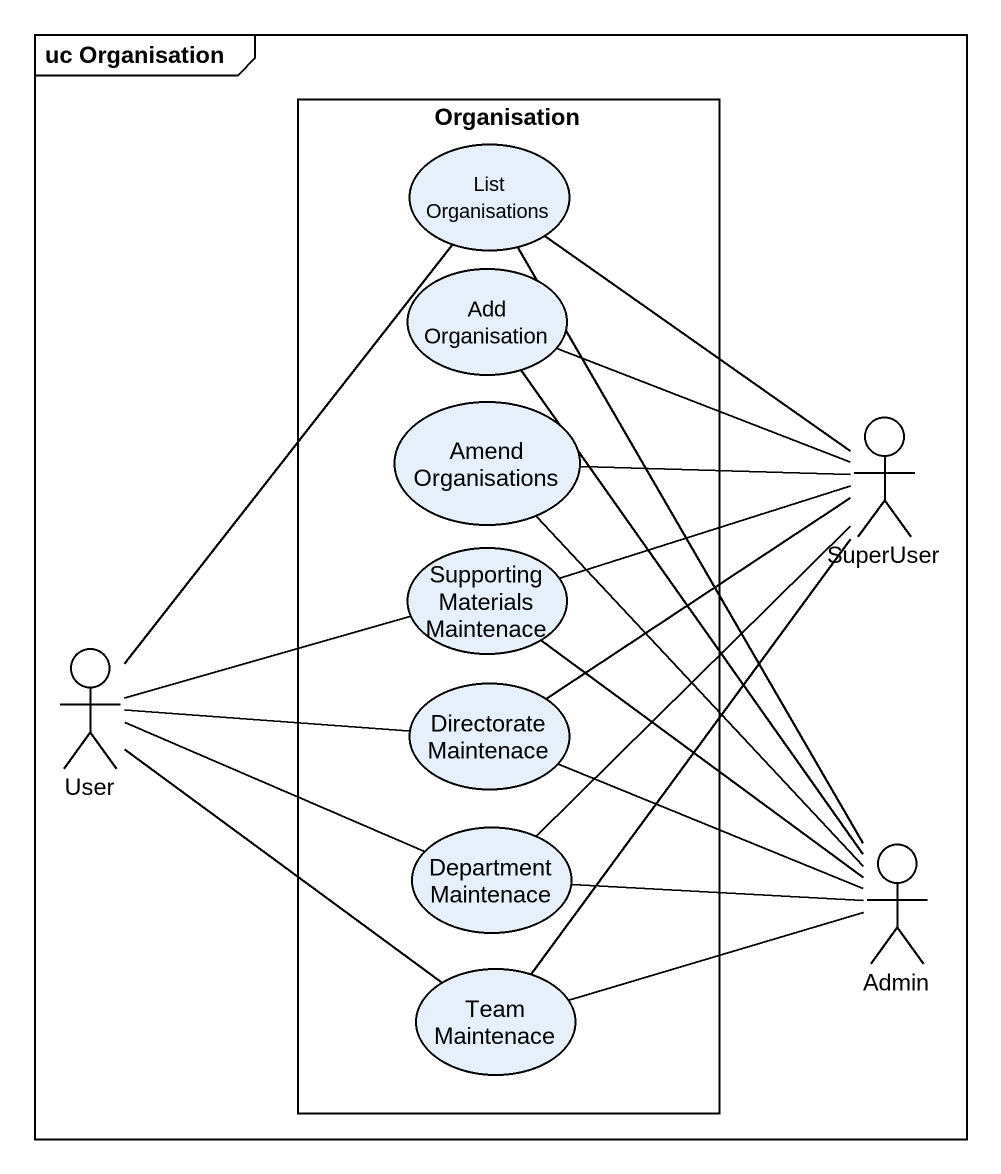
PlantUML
@startuml
mainframe uc Organisation
rectangle Organisation {
  usecase "List Organisations" as List_Organisations
  usecase "Add Organisation" as Add_Organisation
  usecase "Amend Organisations" as Amend_Organisations
  usecase "Supporting Materials Maintenace" as Supporting_Materials
  usecase "Directorate Maintenace" as Directorate_Maintenace
  usecase "Department Maintenace" as Department_Maintenace
  usecase "Team Maintenace" as Team_Maintenace
}
actor SuperUser
actor User
actor Admin
SuperUser -up- List_Organisations
SuperUser -left- Add_Organisation
SuperUser -left- Amend_Organisations
SuperUser -left- Supporting_Materials
SuperUser -left- Directorate_Maintenace
SuperUser -- Department_Maintenace
SuperUser -- Team_Maintenace
User -up- List_Organisations
User -right- Supporting_Materials
User -right- Directorate_Maintenace
User -right- Department_Maintenace
User -- Team_Maintenace
Admin -up- List_Organisations
Admin -up- Add_Organisation
Admin -up- Amend_Organisations
Admin -up- Supporting_Materials
Admin -left- Directorate_Maintenace
Admin -left- Department_Maintenace
Admin -left- Team_Maintenace
@enduml
